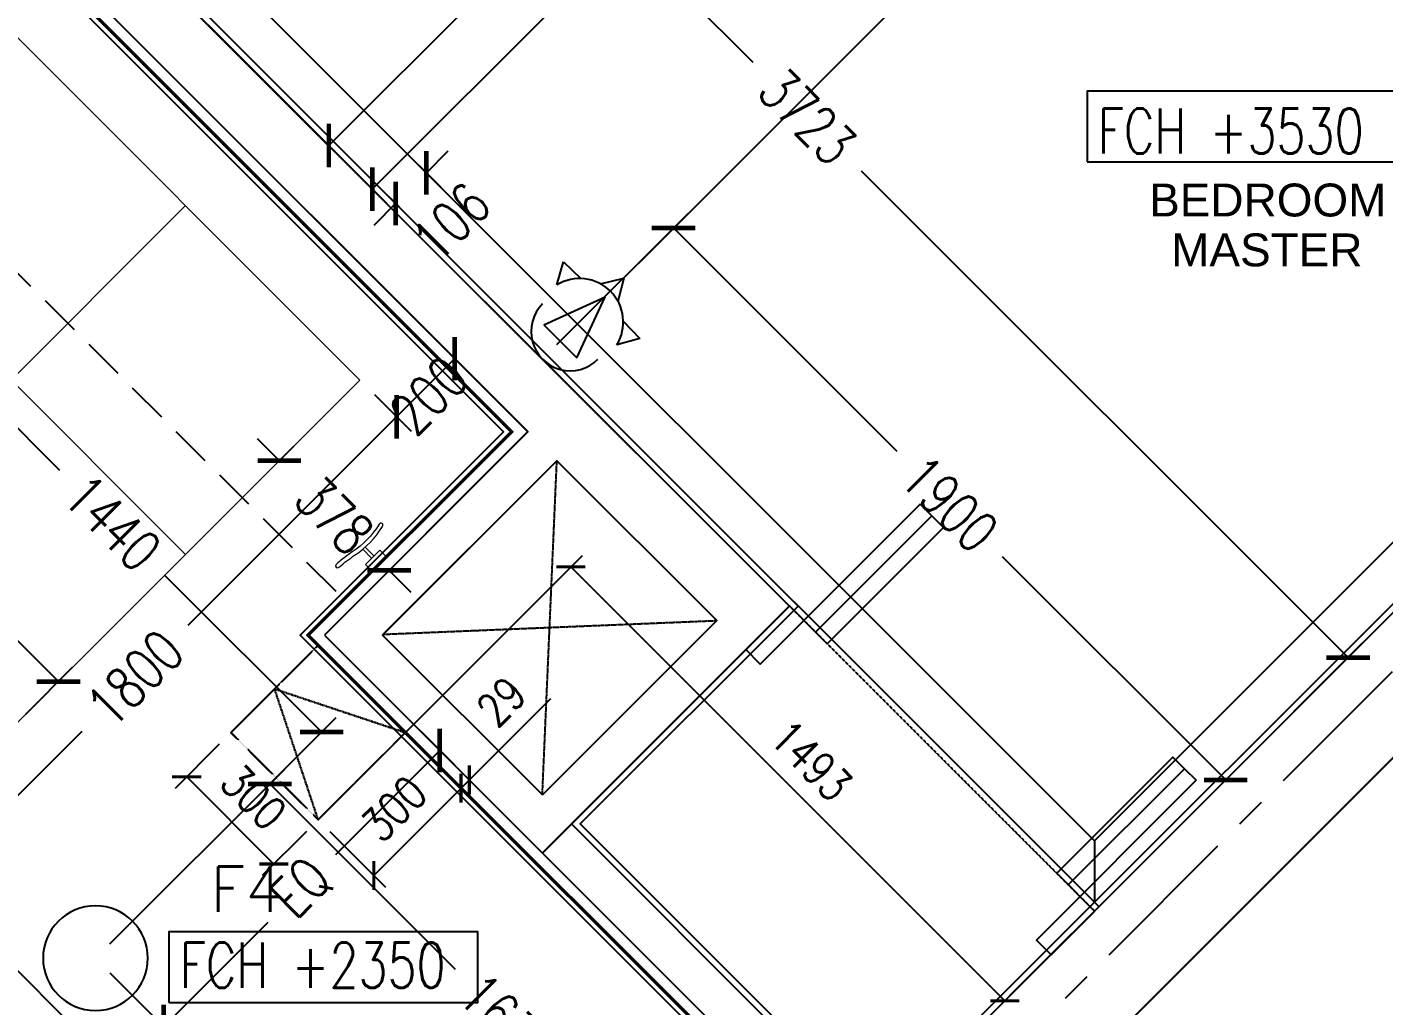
# Model space of a CAD drawing. Header units: millimetres. Extents: x 186805 to 449048, y 2167 to 51540.
# Drawn here: x 436099 to 439400, y 10643 to 13025 of the extents above; entities that cross this region are included whole.
import ezdxf

# ---------------------------------------------------------------- set-up
doc = ezdxf.new("R2010")
doc.units = ezdxf.units.MM
for name, pattern in [('BC$0$HIDDEN', [0.375, 0.25, -0.125]), ('BC$0$XR-BAS2-BLOCK-B$1$CENTER', [2, 1.25, -0.25, 0.25, -0.25]), ('CENTER', [2, 1.25, -0.25, 0.25, -0.25]), ('HIDDEN', [0.375, 0.25, -0.125]), ('HIDDEN2', [0.1875, 0.125, -0.0625]), ('PHANTOM2', [1.25, 0.625, -0.125, 0.125, -0.125, 0.125, -0.125])]:
    doc.linetypes.add(name, pattern=pattern)
doc.layers.get('0').update_dxf_attribs({"linetype": 'CONTINUOUS'})
doc.layers.get('Defpoints').update_dxf_attribs({"linetype": 'CONTINUOUS'})
for name, color, linetype, lineweight in [('0-60x60-C', 3, 'CONTINUOUS', 13), ('ACCESS PANEL', 170, 'CONTINUOUS', 30), ('BC$0$0-tiles', 9, 'CONTINUOUS', 5), ('line', 1, 'CONTINUOUS', 18), ('NAK_dim', 8, 'CONTINUOUS', 50), ('wall', 4, 'CONTINUOUS', 25)]:
    doc.layers.add(name, color=color, linetype=linetype, lineweight=lineweight)
for name, color, linetype in [('0-cornice-C', 3, 'CONTINUOUS'), ('0TG-grid', 9, 'CENTER'), ('0TG-opening indicator', 8, 'PHANTOM2'), ('0TG-text', 4, 'CONTINUOUS'), ('A-ABOVE DOOR', 1, 'HIDDEN2'), ('a-door', 4, 'CONTINUOUS'), ('a-wall', 140, 'CONTINUOUS'), ('ALAN', 6, 'CONTINUOUS'), ('BC-TILES', 2, 'CONTINUOUS'), ('dimension', 7, 'CONTINUOUS'), ('E-ARMATUR', 2, 'CONTINUOUS'), ('MEP', 16, 'CONTINUOUS'), ('SHADOW LINE', 151, 'CONTINUOUS'), ('TEXT', 3, 'CONTINUOUS')]:
    doc.layers.add(name, color=color, linetype=linetype)
doc.layers.add('D-ACC 100MM ABOVE CEILING', color=7, linetype='CONTINUOUS', true_color=0xff8514)
doc.layers.add('D-ACC-300mm-THICK', color=7, linetype='CONTINUOUS', true_color=0x7eca6d)
doc.styles.add('BW.B$0$SAS', font='sanss___.ttf')
doc.styles.add('ROMANS', font='ROMANS.shx', dxfattribs={"width": 0.8})
doc.styles.add('ROMANS_075', font='romans.shx', dxfattribs={"width": 0.75})
doc.dimstyles.new('ARCH_1-50B$0', dxfattribs={"dimscale": 1000, "dimtxt": 0.11, "dimasz": 0.075, "dimexe": 0.05, "dimexo": 0.05, "dimgap": 0.055, "dimtad": 0, "dimdec": 0, "dimrnd": 1, "dimzin": 12, "dimdsep": 46, "dimtxsty": 'ROMANS_075', "dimblk1": 'ARCHTICK', "dimblk2": 'ARCHTICK', "dimsah": 1, "dimcen": 0.07, "dimclrd": 9, "dimclre": 9, "dimadec": 0, "dimazin": 0, "dimtfac": 1, "dimtdec": 0, "dimtofl": 0, "dimtmove": 0, "dimatfit": 3, "dimldrblk": 'ARCHTICK', "dimfxl": 0.05, "dimtolj": 1, "dimtzin": 12, "dimarcsym": 0})
doc.dimstyles.new('DIM-100', dxfattribs={"dimtxt": 90, "dimasz": 40, "dimexe": 40, "dimexo": 40, "dimgap": 40, "dimtad": 1, "dimdec": 0, "dimtxsty": 'ROMANS', "dimblk": 'ARCHTICK', "dimcen": 150, "dimclrd": 30, "dimclre": 30, "dimclrt": 30, "dimadec": 0, "dimazin": 0, "dimtfac": 1, "dimtdec": 0, "dimtmove": 0, "dimatfit": 3, "dimfxl": 1, "dimarcsym": 0})

# ---------------------------------------------------------------- blocks, each defined once
blk = doc.blocks.new('A$C7C4A1575')
at = {"layer": 'A-ABOVE DOOR', "color": 8}
blk.add_line((11069.1, 39915.8), (10326.2, 40658.7), dxfattribs=at)
at = {"layer": 'a-door', "color": 8, "lineweight": -3}
blk.add_line((10722.7, 39696.6), (10750.9, 39668.3), dxfattribs=at)
for points in [[(10079.2, 40340), (10468.1, 40728.9), (10432.8, 40764.3), (10326.7, 40658.2)], [(10107.5, 40311.8), (10135.8, 40283.5), (10418.6, 40566.3), (10326.7, 40658.2)], [(10390.3, 40594.6), (10107.5, 40311.8), (10079.2, 40340)], [(10750.9, 39668.3), (11139.9, 40057.2), (11175.2, 40021.8), (11069.1, 39915.8), (11005.5, 39979.4)]]:
    blk.add_lwpolyline(points, dxfattribs=at)
blk.add_lwpolyline([(10977.2, 40007.7), (11005.5, 39979.4), (10722.7, 39696.6), (10694.4, 39724.9)], close=True, dxfattribs=at)
at = {"layer": 'a-wall', "color": 8}
for p, q in [((9421.6, 40106.7), (10807.5, 41492.6)), ((10984.3, 41315.9), (10432.8, 40764.3)), ((12200.5, 39986.5), (10927.7, 41259.3)), ((11599.5, 40446.1), (10857, 41188.6)), ((10326.7, 40658.3), (9598.4, 39929.9)), ((11069.1, 39915.8), (11670.2, 40516.8)), ((11246, 39951.2), (11670.2, 40375.4)), ((12059.1, 39986.5), (11670.2, 40375.4)), ((12059.1, 39986.5), (11634.9, 39562.3)), ((11705.6, 39491.5), (12200.5, 39986.5)), ((11634.9, 39562.3), (11246, 39951.2)), ((11069.2, 39915.8), (13985, 37000)), ((14047.1, 37150), (11705.6, 39491.5))]:
    blk.add_line(p, q, dxfattribs=at)
at = {"layer": 'ALAN', "color": 8}
blk.add_lwpolyline([(29807.5, 32774), (28495.1, 34086.4), (28495.1, 45150), (27320.1, 45150), (27320.1, 45100), (25320.1, 45100), (25320.1, 45150), (23620.1, 45150), (23620.1, 45100), (21620.1, 45100), (21620.1, 45150), (19920.1, 45150), (19920.1, 45100), (17920.1, 45100), (17920.1, 45150), (17646.9, 45150), (17503.8, 45007), (17114.9, 45395.9, 2.414214), (14710.8, 45395.9), (9407.5, 40092.6)], format="xyb", dxfattribs=at)
at = {"layer": 'D-ACC 100MM ABOVE CEILING', "color": 8}
blk.add_line((11599.5, 40446.1), (10857, 41188.6), dxfattribs=at)
at = {"layer": 'D-ACC-300mm-THICK', "color": 8}
blk.add_line((10432.3, 40764.8), (10326.2, 40658.7), dxfattribs=at)
blk = doc.blocks.new('A$C32DD6ECA')
at = {"layer": '0-60x60-C', "color": 16, "xscale": 0.04183124983683228, "yscale": 0.04183124983683228, "zscale": 0.04183124983683228, "rotation": 180}
blk.add_blockref('A$C7C4A1575', (4397.08, 2202.64), dxfattribs=at)
blk = doc.blocks.new('BERTOCCI TOWEL RING TOP VIEW')
at = {"layer": 'line', "color": 1, "linetype": 'Continuous', "ltscale": 2}
for p, q in [((-15, 3.6), (-45.6, 2.9)), ((-14.8, -4.4), (-45.9, -5.2))]:
    blk.add_line(p, q, dxfattribs=at)
at = {"layer": 'line', "color": 1, "linetype": 'Continuous', "ltscale": 2, "flags": 128}
for points in [[(-53.5, -75.7, -0.030906), (-48.8, -29.5, 0.10881), (-53.2, 67.5)], [(-63, 65.6, -0.109766), (-58.7, -28.3, 0.024849), (-62.8, -60.3, 0.015995)], [(-62.8, -60.3, 0.006432), (-63.5, -75.4)]]:
    blk.add_lwpolyline(points, format="xyb", dxfattribs=at)
at = {"layer": 'line', "color": 1, "linetype": 'Continuous', "ltscale": 2}
blk.add_lwpolyline([(-15.8, 23.3), (4.9, 24), (6.4, -24.6), (-14.3, -25.3)], close=True, dxfattribs=at)
for centre, major_axis, ratio, start_param, end_param in [((-58.1, 66.5), (-1.23, 6.26), 0.78329, -1.570783, 1.570807), ((-58.5, -75.6), (-0.21, -6.63), 0.754264, 4.712389, 7.853982)]:
    blk.add_ellipse(centre, major_axis=major_axis, ratio=ratio, start_param=start_param, end_param=end_param, dxfattribs=at)
blk = doc.blocks.new('_ArchTick')
at = {"color": 0, "linetype": 'ByBlock', "const_width": 0.15}
blk.add_lwpolyline([(-0.5, -0.5), (0.5, 0.5)], dxfattribs=at)
blk = doc.blocks.new('*D76')
at = {"layer": 'Defpoints', "color": 0, "transparency": 16777216}
for p in [(-565832.2, -210568.3), (-565993.7, -210729.8), (-564975.5, -211748.1)]:
    blk.add_point(p, dxfattribs=at)
at = {"layer": 'dimension', "color": 9, "lineweight": -2, "transparency": 16777216}
for p, q in [((-565958.4, -210694.5), (-565796.9, -210533)), ((-565832.2, -210568.3), (-565451.6, -210948.9)), ((-564814, -211586.5), (-565194.6, -211206)), ((-564940.2, -211712.7), (-564778.6, -211551.2))]:
    blk.add_line(p, q, dxfattribs=at)
at = {"layer": 'dimension', "color": 9, "lineweight": -2, "transparency": 16777216, "xscale": 75, "yscale": 75, "zscale": 75}
for p, rotation in [((-565832.2, -210568.3), 135.0000000000032), ((-564814, -211586.5), 315.0000000000033)]:
    blk.add_blockref('_ArchTick', p, dxfattribs=dict(at, rotation=rotation))
at = {"layer": 'dimension', "color": 0, "transparency": 16777216, "insert": (-565323.1, -211077.4), "char_height": 100, "attachment_point": 5, "rotation": 315, "style": 'ROMANS_075'}
blk.add_mtext('\\A1;1440', dxfattribs=at)
blk = doc.blocks.new('*D77')
at = {"layer": 'Defpoints', "color": 0, "transparency": 16777216}
for p in [(-565364.4, -212137), (-563782, -212870.9), (-564206.3, -213295.1)]:
    blk.add_point(p, dxfattribs=at)
at = {"layer": 'dimension', "color": 9, "lineweight": -2, "transparency": 16777216}
for p, q in [((-565329.1, -212101.6), (-564904.8, -211677.4)), ((-564940.2, -211712.7), (-564489.6, -212163.3)), ((-563782, -212870.9), (-564232.5, -212420.3)), ((-564170.9, -213259.8), (-563746.6, -212835.5))]:
    blk.add_line(p, q, dxfattribs=at)
at = {"layer": 'dimension', "color": 9, "lineweight": -2, "transparency": 16777216, "xscale": 75, "yscale": 75, "zscale": 75}
for p, rotation in [((-564940.2, -211712.7), 135.0000000000115), ((-563782, -212870.9), 315.0000000000115)]:
    blk.add_blockref('_ArchTick', p, dxfattribs=dict(at, rotation=rotation))
at = {"layer": 'dimension', "color": 0, "transparency": 16777216, "insert": (-564361.1, -212291.8), "char_height": 100, "attachment_point": 5, "rotation": 315, "style": 'ROMANS_075'}
blk.add_mtext('\\A1;1638', dxfattribs=at)
blk = doc.blocks.new('*D80')
at = {"layer": 'Defpoints', "color": 0, "transparency": 16777216}
for p in [(-564720.9, -210729.8), (-564631.6, -210819.2), (-565993.7, -212002.6)]:
    blk.add_point(p, dxfattribs=at)
at = {"layer": 'dimension', "color": 9, "lineweight": -2, "transparency": 16777216}
for p, q in [((-564685.6, -210765.2), (-564596.3, -210854.5)), ((-564631.6, -210819.2), (-565139.5, -211327)), ((-565904.4, -212092), (-565396.6, -211584.1)), ((-565958.4, -212038), (-565869, -212127.3))]:
    blk.add_line(p, q, dxfattribs=at)
at = {"layer": 'dimension', "color": 9, "lineweight": -2, "transparency": 16777216, "xscale": 75, "yscale": 75, "zscale": 75}
for p, rotation in [((-564631.6, -210819.2), 45.00000000000525), ((-565904.4, -212092), 225.0000000000053)]:
    blk.add_blockref('_ArchTick', p, dxfattribs=dict(at, rotation=rotation))
at = {"layer": 'dimension', "color": 0, "transparency": 16777216, "insert": (-565268, -211455.6), "char_height": 100, "attachment_point": 5, "rotation": 45, "style": 'ROMANS_075'}
blk.add_mtext('\\A1;1800', dxfattribs=at)
blk = doc.blocks.new('*D82')
at = {"layer": 'Defpoints', "color": 0, "transparency": 16777216}
for p in [(-564579.5, -210588.4), (-564490.2, -210677.8), (-564720.9, -210729.8)]:
    blk.add_point(p, dxfattribs=at)
at = {"layer": 'dimension', "color": 9, "lineweight": -2, "transparency": 16777216}
for p, q in [((-564544.2, -210623.8), (-564454.8, -210713.1)), ((-564631.6, -210819.2), (-564490.2, -210677.8)), ((-564685.6, -210765.2), (-564596.3, -210854.5))]:
    blk.add_line(p, q, dxfattribs=at)
at = {"layer": 'dimension', "color": 9, "lineweight": -2, "transparency": 16777216, "xscale": 75, "yscale": 75, "zscale": 75}
for p, rotation in [((-564490.2, -210677.8), 45.0000000000059), ((-564631.6, -210819.2), 225.0000000000059)]:
    blk.add_blockref('_ArchTick', p, dxfattribs=dict(at, rotation=rotation))
at = {"layer": 'dimension', "color": 0, "transparency": 16777216, "insert": (-564553.3, -210767.3), "char_height": 100, "attachment_point": 5, "rotation": 45, "style": 'ROMANS_075'}
blk.add_mtext('\\A1;200', dxfattribs=at)
blk = doc.blocks.new('*D85')
at = {"layer": 'Defpoints', "color": 0, "transparency": 16777216}
for p in [(-565993.7, -212002.6), (-564316.4, -213405.3), (-564453.8, -213542.6)]:
    blk.add_point(p, dxfattribs=at)
at = {"layer": 'dimension', "color": 9, "lineweight": -2, "transparency": 16777216}
for p, q in [((-565958.4, -211967.3), (-565821, -211829.9)), ((-565856.4, -211865.3), (-565218.7, -212502.9)), ((-564316.4, -213405.3), (-564954, -212767.6)), ((-564418.4, -213507.3), (-564281, -213369.9))]:
    blk.add_line(p, q, dxfattribs=at)
at = {"layer": 'dimension', "color": 9, "lineweight": -2, "transparency": 16777216, "xscale": 75, "yscale": 75, "zscale": 75}
for p, rotation in [((-565856.4, -211865.3), 135.0000000000303), ((-564316.4, -213405.3), 315.0000000000304)]:
    blk.add_blockref('_ArchTick', p, dxfattribs=dict(at, rotation=rotation))
at = {"layer": 'dimension', "color": 0, "transparency": 16777216, "insert": (-565086.4, -212635.3), "char_height": 100, "attachment_point": 5, "rotation": 315, "style": 'ROMANS_075'}
blk.add_mtext('\\A1;2178', dxfattribs=at)
blk = doc.blocks.new('*D88')
at = {"layer": 'Defpoints', "color": 0, "transparency": 16777216}
for p in [(-565878.9, -211039.3), (-565993.7, -211154.1), (-565569.5, -211578.4)]:
    blk.add_point(p, dxfattribs=at)
at = {"layer": 'dimension', "color": 9, "lineweight": -2, "transparency": 16777216}
for p, q in [((-565958.4, -211118.8), (-565843.6, -211003.9)), ((-565878.9, -211039.3), (-565772.6, -211145.6)), ((-565454.7, -211463.6), (-565561, -211357.2)), ((-565534.1, -211543), (-565419.3, -211428.2))]:
    blk.add_line(p, q, dxfattribs=at)
at = {"layer": 'dimension', "color": 9, "lineweight": -2, "transparency": 16777216, "xscale": 75, "yscale": 75, "zscale": 75}
for p, rotation in [((-565878.9, -211039.3), 135.0000000000314), ((-565454.7, -211463.6), 315.0000000000315)]:
    blk.add_blockref('_ArchTick', p, dxfattribs=dict(at, rotation=rotation))
at = {"layer": 'dimension', "color": 0, "transparency": 16777216, "insert": (-565666.8, -211251.4), "char_height": 100, "attachment_point": 5, "rotation": 315, "style": 'ROMANS_075'}
blk.add_mtext('\\A1;600', dxfattribs=at)
blk = doc.blocks.new('*D95')
at = {"layer": 'Defpoints', "color": 0, "transparency": 16777216}
for p in [(-564917.1, -210926), (-564951.8, -210960.7), (-564684.6, -211227.9)]:
    blk.add_point(p, dxfattribs=at)
at = {"layer": 'dimension', "color": 9, "lineweight": -2, "transparency": 16777216}
for p, q in [((-564917.1, -210926), (-564970.1, -210873)), ((-564916.5, -210925.4), (-564881.7, -210890.6)), ((-564649.3, -211192.6), (-564614.5, -211157.8)), ((-564649.9, -211193.2), (-564596.9, -211246.2))]:
    blk.add_line(p, q, dxfattribs=at)
at = {"layer": 'dimension', "color": 9, "lineweight": -2, "transparency": 16777216, "xscale": 75, "yscale": 75, "zscale": 75}
for p, rotation in [((-564917.1, -210926), 314.9999999999969), ((-564649.9, -211193.2), 134.9999999999969)]:
    blk.add_blockref('_ArchTick', p, dxfattribs=dict(at, rotation=rotation))
at = {"layer": 'dimension', "color": 0, "transparency": 16777216, "insert": (-564783.5, -211059.6), "char_height": 100, "attachment_point": 5, "rotation": 315, "style": 'ROMANS_075'}
blk.add_mtext('\\A1;378', dxfattribs=at)
blk = doc.blocks.new('*D96')
at = {"layer": 'Defpoints', "color": 0, "transparency": 16777216}
for p in [(-564692.7, -211465.2), (-564526.6, -211631.3), (-565364.4, -212137)]:
    blk.add_point(p, dxfattribs=at)
at = {"layer": 'dimension', "color": 9, "lineweight": -2, "transparency": 16777216}
for p, q in [((-564657.3, -211500.6), (-564491.2, -211666.7)), ((-564526.6, -211631.3), (-564780.7, -211885.3)), ((-565198.4, -212303), (-564944.3, -212049)), ((-565329.1, -212172.3), (-565163, -212338.4))]:
    blk.add_line(p, q, dxfattribs=at)
at = {"layer": 'dimension', "color": 9, "lineweight": -2, "transparency": 16777216, "xscale": 75, "yscale": 75, "zscale": 75}
for p, rotation in [((-564526.6, -211631.3), 45.00000000001614), ((-565198.4, -212303), 225.0000000000162)]:
    blk.add_blockref('_ArchTick', p, dxfattribs=dict(at, rotation=rotation))
at = {"layer": 'dimension', "color": 0, "transparency": 16777216, "insert": (-564862.5, -211967.2), "char_height": 100, "attachment_point": 5, "rotation": 45, "style": 'ROMANS_075'}
blk.add_mtext('\\A1;EQ', dxfattribs=at)
blk = doc.blocks.new('*D166')
at = {"layer": 'Defpoints', "color": 0, "transparency": 16777216}
for p in [(-565283.1, -209107.1), (-562316.3, -211405.2), (-562650.6, -211739.5)]:
    blk.add_point(p, dxfattribs=at)
at = {"layer": 'dimension', "color": 9, "lineweight": -2, "transparency": 16777216}
for p, q in [((-565247.7, -209071.7), (-564913.4, -208737.4)), ((-564948.8, -208772.8), (-563764.9, -209956.7)), ((-562316.3, -211405.2), (-563500.2, -210221.3)), ((-562615.3, -211704.1), (-562281, -211369.8))]:
    blk.add_line(p, q, dxfattribs=at)
at = {"layer": 'dimension', "color": 9, "lineweight": -2, "transparency": 16777216, "xscale": 75, "yscale": 75, "zscale": 75}
for p, rotation in [((-564948.8, -208772.8), 134.9999999999972), ((-562316.3, -211405.2), 314.9999999999972)]:
    blk.add_blockref('_ArchTick', p, dxfattribs=dict(at, rotation=rotation))
at = {"layer": 'dimension', "color": 0, "transparency": 16777216, "insert": (-563632.5, -210089), "char_height": 100, "attachment_point": 5, "rotation": 315, "style": 'ROMANS_075'}
blk.add_mtext('\\A1;3723', dxfattribs=at)
blk = doc.blocks.new('*D173')
at = {"layer": 'Defpoints', "color": 0, "transparency": 16777216}
for p in [(-564277, -210678.8), (-562614.3, -211703.2), (-562933.5, -212022.3)]:
    blk.add_point(p, dxfattribs=at)
at = {"layer": 'dimension', "color": 9, "lineweight": -2, "transparency": 16777216}
for p, q in [((-564241.6, -210643.5), (-563922.5, -210324.3)), ((-563957.8, -210359.7), (-563414.6, -210902.9)), ((-562614.3, -211703.2), (-563157.5, -211160)), ((-562898.1, -211987), (-562579, -211667.8))]:
    blk.add_line(p, q, dxfattribs=at)
at = {"layer": 'dimension', "color": 9, "lineweight": -2, "transparency": 16777216, "xscale": 75, "yscale": 75, "zscale": 75}
for p, rotation in [((-563957.8, -210359.7), 134.9999999999969), ((-562614.3, -211703.2), 314.9999999999969)]:
    blk.add_blockref('_ArchTick', p, dxfattribs=dict(at, rotation=rotation))
at = {"layer": 'dimension', "color": 0, "transparency": 16777216, "insert": (-563286.1, -211031.4), "char_height": 100, "attachment_point": 5, "rotation": 315, "style": 'ROMANS_075'}
blk.add_mtext('\\A1;1900', dxfattribs=at)
blk = doc.blocks.new('*D187')
at = {"layer": 'Defpoints', "color": 0, "transparency": 16777216}
for p in [(-563675.9, -208380.7), (-563347, -208709.7), (-565125.5, -209830.3)]:
    blk.add_point(p, dxfattribs=at)
at = {"layer": 'dimension', "color": 9, "lineweight": -2, "transparency": 16777216}
for p, q in [((-563640.6, -208416.1), (-563311.7, -208745)), ((-563347, -208709.7), (-563990, -209352.6)), ((-564796.6, -210159.2), (-564153.6, -209516.3)), ((-565090.2, -209865.7), (-564761.2, -210194.6))]:
    blk.add_line(p, q, dxfattribs=at)
at = {"layer": 'dimension', "color": 9, "lineweight": -2, "transparency": 16777216, "xscale": 75, "yscale": 75, "zscale": 75}
for p, rotation in [((-563347, -208709.7), 44.99999999999827), ((-564796.6, -210159.2), 224.9999999999983)]:
    blk.add_blockref('_ArchTick', p, dxfattribs=dict(at, rotation=rotation))
at = {"layer": 'dimension', "color": 0, "transparency": 16777216, "insert": (-564071.8, -209434.4), "char_height": 100, "attachment_point": 5, "rotation": 45, "style": 'ROMANS_075'}
blk.add_mtext('\\A1;EQ', dxfattribs=at)
blk = doc.blocks.new('f44')
at = {"layer": 'E-ARMATUR', "color": 16}
blk.add_circle((0, 0), 127.5, dxfattribs=at)
blk = doc.blocks.new('*D104')
at = {"layer": 'Defpoints', "color": 0, "transparency": 16777216}
for p in [(-564612.2, -210172.5), (-564559.1, -210225.6), (-564687.2, -210247.4)]:
    blk.add_point(p, dxfattribs=at)
at = {"layer": 'dimension', "color": 9, "lineweight": -2, "transparency": 16777216}
for p, q in [((-564559.1, -210225.6), (-564506.1, -210172.5)), ((-564576.9, -210207.8), (-564523.8, -210260.9)), ((-564651.8, -210282.8), (-564598.7, -210335.9)), ((-564634.1, -210300.5), (-564687.1, -210353.6))]:
    blk.add_line(p, q, dxfattribs=at)
at = {"layer": 'dimension', "color": 9, "lineweight": -2, "transparency": 16777216, "xscale": 75, "yscale": 75, "zscale": 75}
for p, rotation in [((-564559.1, -210225.6), 225.0000000000445), ((-564634.1, -210300.5), 45.00000000004452)]:
    blk.add_blockref('_ArchTick', p, dxfattribs=dict(at, rotation=rotation))
at = {"layer": 'dimension', "color": 0, "transparency": 16777216, "insert": (-564498.4, -210344.8), "char_height": 100, "attachment_point": 5, "rotation": 45, "style": 'ROMANS_075'}
blk.add_mtext('\\A1;106', dxfattribs=at)
blk = doc.blocks.new('*D125')
at = {"layer": 'Defpoints', "color": 0, "transparency": 16777216}
for p in [(-563917, -208621.9), (-563482.3, -209056.6), (-565125.5, -209830.3)]:
    blk.add_point(p, dxfattribs=at)
at = {"layer": 'dimension', "color": 9, "lineweight": -2, "transparency": 16777216}
for p, q in [((-563881.7, -208657.2), (-563446.9, -209092)), ((-563482.3, -209056.6), (-563959.3, -209533.5)), ((-564690.8, -210265.1), (-564213.8, -209788.1)), ((-565090.2, -209865.7), (-564655.4, -210300.4))]:
    blk.add_line(p, q, dxfattribs=at)
at = {"layer": 'dimension', "color": 9, "lineweight": -2, "transparency": 16777216, "xscale": 75, "yscale": 75, "zscale": 75}
for p, rotation in [((-563482.3, -209056.6), 45), ((-564690.8, -210265.1), 225)]:
    blk.add_blockref('_ArchTick', p, dxfattribs=dict(at, rotation=rotation))
at = {"layer": 'dimension', "color": 0, "transparency": 16777216, "insert": (-564086.5, -209660.8), "char_height": 100, "attachment_point": 5, "rotation": 45, "style": 'ROMANS_075'}
blk.add_mtext('\\A1;1709', dxfattribs=at)
blk = doc.blocks.new('*D210')
at = {"layer": 'Defpoints', "color": 0, "transparency": 16777216}
for p in [(-562649.2, -209405.3), (-561198.9, -210287.8), (-561482.8, -210571.7)]:
    blk.add_point(p, dxfattribs=at)
at = {"layer": 'dimension', "color": 9, "lineweight": -2, "transparency": 16777216}
for p, q in [((-562613.8, -209369.9), (-562329.9, -209086)), ((-562365.3, -209121.4), (-561919.6, -209567.1)), ((-561198.9, -210287.8), (-561644.6, -209842.1)), ((-561447.4, -210536.3), (-561163.5, -210252.4))]:
    blk.add_line(p, q, dxfattribs=at)
at = {"layer": 'dimension', "color": 9, "lineweight": -2, "transparency": 16777216, "xscale": 75, "yscale": 75, "zscale": 75}
for p, rotation in [((-562365.3, -209121.4), 134.9999999997105), ((-561198.9, -210287.8), 314.9999999997105)]:
    blk.add_blockref('_ArchTick', p, dxfattribs=dict(at, rotation=rotation))
at = {"layer": 'dimension', "color": 0, "transparency": 16777216, "insert": (-561782.1, -209704.6), "char_height": 110, "attachment_point": 5, "rotation": 315, "style": 'ROMANS_075'}
blk.add_mtext('\\A1;1650', dxfattribs=at)
blk = doc.blocks.new('*D217')
at = {"layer": 'Defpoints', "color": 0, "transparency": 16777216}
for p in [(-564417.8, -208241.4), (-564533.4, -208357), (-564078.7, -210481.7)]:
    blk.add_point(p, dxfattribs=at)
at = {"layer": 'dimension', "color": 9, "lineweight": -2, "transparency": 16777216}
for p, q in [((-564498, -208321.7), (-564382.4, -208206.1)), ((-564417.8, -208241.4), (-563902.7, -208756.5)), ((-563128.1, -209531.1), (-563643.1, -209016.1)), ((-564043.3, -210446.3), (-563092.7, -209495.7))]:
    blk.add_line(p, q, dxfattribs=at)
at = {"layer": 'dimension', "color": 9, "lineweight": -2, "transparency": 16777216, "xscale": 75, "yscale": 75, "zscale": 75}
for p, rotation in [((-564417.8, -208241.4), 135), ((-563128.1, -209531.1), 315)]:
    blk.add_blockref('_ArchTick', p, dxfattribs=dict(at, rotation=rotation))
at = {"layer": 'dimension', "color": 0, "transparency": 16777216, "insert": (-563772.9, -208886.3), "char_height": 100, "attachment_point": 5, "rotation": 315, "style": 'ROMANS_075'}
blk.add_mtext('\\A1;1824', dxfattribs=at)
blk = doc.blocks.new('*D219')
at = {"layer": 'Defpoints', "color": 0, "transparency": 16777216}
for p in [(-565364.4, -212137), (-565198.4, -212303), (-566036.2, -212808.7)]:
    blk.add_point(p, dxfattribs=at)
at = {"layer": 'dimension', "color": 9, "lineweight": -2, "transparency": 16777216}
for p, q in [((-565329.1, -212172.3), (-565163, -212338.4)), ((-565198.4, -212303), (-565452.4, -212557.1)), ((-565870.1, -212974.8), (-565616.1, -212720.7)), ((-566000.8, -212844.1), (-565834.8, -213010.2))]:
    blk.add_line(p, q, dxfattribs=at)
at = {"layer": 'dimension', "color": 9, "lineweight": -2, "transparency": 16777216, "xscale": 75, "yscale": 75, "zscale": 75}
for p, rotation in [((-565198.4, -212303), 45.00000000001614), ((-565870.1, -212974.8), 225.0000000000162)]:
    blk.add_blockref('_ArchTick', p, dxfattribs=dict(at, rotation=rotation))
at = {"layer": 'dimension', "color": 0, "transparency": 16777216, "insert": (-565534.2, -212638.9), "char_height": 100, "attachment_point": 5, "rotation": 45, "style": 'ROMANS_075'}
blk.add_mtext('\\A1;EQ', dxfattribs=at)
blk = doc.blocks.new('*D264')
at = {"layer": 'ACCESS PANEL', "color": 8, "linetype": 'Continuous', "lineweight": -2, "transparency": 16777216}
for p, q in [((-564454.7, -211703.2), (-564256.3, -211504.8)), ((-564562, -211595.9), (-564426.5, -211731.4)), ((-564582.3, -211616.1), (-564446.7, -211751.7)), ((-564475, -211723.4), (-564454.7, -211703.2)), ((-564475, -211723.4), (-564510.4, -211758.8))]:
    blk.add_line(p, q, dxfattribs=at)
at = {"layer": 'Defpoints', "color": 0, "linetype": 'Continuous', "transparency": 16777216}
for p in [(-564590.3, -211567.6), (-564610.6, -211587.8), (-564454.7, -211703.2)]:
    blk.add_point(p, dxfattribs=at)
at = {"layer": 'ACCESS PANEL', "color": 8, "linetype": 'Continuous', "lineweight": -2, "transparency": 16777216, "xscale": 50, "yscale": 50, "zscale": 50}
for p, rotation in [((-564454.7, -211703.2), 224.9999999996709), ((-564475, -211723.4), 44.99999999967091)]:
    blk.add_blockref('_ArchTick', p, dxfattribs=dict(at, rotation=rotation))
at = {"layer": 'ACCESS PANEL', "color": 2, "linetype": 'Continuous', "transparency": 16777216, "insert": (-564376.8, -211512), "char_height": 80, "attachment_point": 5, "rotation": 45, "style": 'ROMANS'}
blk.add_mtext('29', dxfattribs=at)
blk = doc.blocks.new('*D265')
at = {"layer": 'ACCESS PANEL', "color": 8, "linetype": 'Continuous', "lineweight": -2, "transparency": 16777216}
for p, q in [((-564582.3, -211616.1), (-564446.7, -211751.7)), ((-564475, -211723.4), (-564687.1, -211935.6)), ((-564794.4, -211828.3), (-564658.9, -211963.8))]:
    blk.add_line(p, q, dxfattribs=at)
at = {"layer": 'Defpoints', "color": 0, "linetype": 'Continuous', "transparency": 16777216}
for p in [(-564610.6, -211587.8), (-564822.7, -211800), (-564687.1, -211935.6)]:
    blk.add_point(p, dxfattribs=at)
at = {"layer": 'ACCESS PANEL', "color": 8, "linetype": 'Continuous', "lineweight": -2, "transparency": 16777216, "xscale": 50, "yscale": 50, "zscale": 50}
for p, rotation in [((-564475, -211723.4), 45), ((-564687.1, -211935.6), 225)]:
    blk.add_blockref('_ArchTick', p, dxfattribs=dict(at, rotation=rotation))
at = {"layer": 'ACCESS PANEL', "color": 2, "linetype": 'Continuous', "transparency": 16777216, "insert": (-564637.6, -211772.9), "char_height": 80, "attachment_point": 5, "rotation": 45, "style": 'ROMANS'}
blk.add_mtext('300', dxfattribs=at)
blk = doc.blocks.new('*D266')
at = {"layer": 'ACCESS PANEL', "color": 8, "linetype": 'Continuous', "lineweight": -2, "transparency": 16777216}
for p, q in [((-564794.4, -211771.7), (-564179.2, -211156.5)), ((-564207.5, -211184.7), (-563151.7, -212240.5)), ((-563738.6, -212827.5), (-563123.4, -212212.3))]:
    blk.add_line(p, q, dxfattribs=at)
at = {"layer": 'Defpoints', "color": 0, "linetype": 'Continuous', "transparency": 16777216}
for p in [(-564822.7, -211800), (-563151.7, -212240.5), (-563766.9, -212855.8)]:
    blk.add_point(p, dxfattribs=at)
at = {"layer": 'ACCESS PANEL', "color": 8, "linetype": 'Continuous', "lineweight": -2, "transparency": 16777216, "xscale": 50, "yscale": 50, "zscale": 50}
for p, rotation in [((-564207.5, -211184.7), 134.9999999997228), ((-563151.7, -212240.5), 314.9999999997228)]:
    blk.add_blockref('_ArchTick', p, dxfattribs=dict(at, rotation=rotation))
at = {"layer": 'ACCESS PANEL', "color": 2, "linetype": 'Continuous', "transparency": 16777216, "insert": (-563623, -211656.1), "char_height": 80, "attachment_point": 5, "rotation": 315, "style": 'ROMANS'}
blk.add_mtext('1493', dxfattribs=at)
blk = doc.blocks.new('*D267')
at = {"layer": 'ACCESS PANEL', "color": 8, "linetype": 'Continuous', "lineweight": -2, "transparency": 16777216}
for p, q in [((-565063.1, -211616.1), (-565170.8, -211723.8)), ((-564930.4, -211907.7), (-565142.5, -211695.5)), ((-564851, -211828.3), (-564958.7, -211935.9))]:
    blk.add_line(p, q, dxfattribs=at)
at = {"layer": 'Defpoints', "color": 0, "linetype": 'Continuous', "transparency": 16777216}
for p in [(-565034.9, -211587.8), (-565142.5, -211695.5), (-564822.7, -211800)]:
    blk.add_point(p, dxfattribs=at)
at = {"layer": 'ACCESS PANEL', "color": 8, "linetype": 'Continuous', "lineweight": -2, "transparency": 16777216, "xscale": 50, "yscale": 50, "zscale": 50}
for p, rotation in [((-565142.5, -211695.5), 135.0000000000079), ((-564930.4, -211907.7), 315.0000000000078)]:
    blk.add_blockref('_ArchTick', p, dxfattribs=dict(at, rotation=rotation))
at = {"layer": 'ACCESS PANEL', "color": 2, "linetype": 'Continuous', "transparency": 16777216, "insert": (-564979.9, -211745), "char_height": 80, "attachment_point": 5, "rotation": 315, "style": 'ROMANS'}
blk.add_mtext('300', dxfattribs=at)
blk = doc.blocks.new('A$C35C014DB')
at = {"color": 8, "linetype": 'BC$0$HIDDEN', "ltscale": 400}
blk.add_line((16941.4, 8767.5), (15571.2, 10137.8), dxfattribs=at)
at = {"color": 9}
blk.add_lwpolyline([(18256.7, 7480.6), (21664.9, 10888.8), (19320.8, 13232.9), (15480.1, 13232.9), (15480.1, 12732.9), (14110.5, 12732.9), (12284.6, 10907), (13111.9, 10079.7), (14695.2, 11662.9), (15134.9, 11662.9), (18065.7, 8732.2), (17535.4, 8201.8)], close=True, dxfattribs=at)
at = {"layer": '0-60x60-C', "color": 2}
for q in [(15726.7, 10555), (15726.7, 8009.4)]:
    blk.add_line((16999.5, 9282.2), q, dxfattribs=at)
at = {"layer": '0-60x60-C', "color": 1}
for p, q in [((16575.2, 8857.9), (15302.5, 10130.7)), ((16575.2, 9706.5), (15302.5, 8433.7))]:
    blk.add_line(p, q, dxfattribs=at)
at = {"layer": '0-cornice-C', "color": 1}
for p, q in [((18055.1, 8742.8), (18798.1, 7999.9)), ((18787, 8160.8), (18787, 8010.9)), ((18787, 8152.3), (18787, 8010.9))]:
    blk.add_line(p, q, dxfattribs=at)
blk.add_lwpolyline([(19483.5, 12920.4), (16755.5, 10192.3), (18787, 8160.8), (21515, 10888.8)], close=True, dxfattribs=at)
at = {"layer": '0TG-grid', "linetype": 'BC$0$XR-BAS2-BLOCK-B$1$CENTER', "ltscale": 300}
blk.add_line((11609.8, 671.1), (22039.7, 11101), dxfattribs=at)
at = {"layer": '0TG-opening indicator', "color": 1}
for p, q in [((17443.5, 8272.5), (17478.8, 9085.7)), ((17056.5, 8663.4), (17867.7, 8696.8))]:
    blk.add_line(p, q, dxfattribs=at)
at = {"layer": 'ACCESS PANEL', "linetype": 'HIDDEN', "ltscale": 0.4}
for p, q in [((17109.9, 8424.2), (16791.7, 8530.3)), ((16791.7, 8530.3), (16897.7, 8212.1))]:
    blk.add_line(p, q, dxfattribs=at)
at = {"layer": 'ACCESS PANEL', "linetype": 'HIDDEN2', "ltscale": 1.5}
blk.add_lwpolyline([(16685.6, 8424.2), (16897.7, 8212.1), (17109.9, 8424.2), (16897.7, 8636.3)], close=True, dxfattribs=at)
at = {"layer": 'BC$0$0-tiles'}
blk.add_line((17365.7, 9156.4), (16701, 9821.1), dxfattribs=at)
at = {"layer": 'BC-TILES', "color": 71}
blk.add_lwpolyline([(16842.4, 6081.9), (18149.2, 7388.7), (16876.4, 8661.4), (17371.4, 9156.4), (15055.8, 11471.9), (14774.3, 11471.9), (13997.2, 10694.9), (14669, 10023.2), (14561.5, 9915.7), (13889.7, 10587.4), (13254.8, 9952.4), (14562, 8645.2), (14703.4, 8786.6), (15199.8, 8290.2), (14917, 8007.4)], close=True, dxfattribs=at)
at = {"layer": 'BC-TILES'}
blk.add_lwpolyline([(16842.4, 6087.6), (18143.5, 7388.7), (16870.7, 8661.4), (17365.7, 9156.4), (15054.2, 11467.9), (14775.9, 11467.9), (14002.9, 10694.9), (14674.7, 10023.2), (14561.5, 9910), (13889.7, 10581.8), (13260.4, 9952.4), (14562, 8650.8), (14703.4, 8792.3), (15205.5, 8290.2), (14922.6, 8007.4)], close=True, dxfattribs=at)
at = {"layer": 'MEP'}
for p, q in [((17478.9, 9513.4), (17495, 9569.7)), ((17495, 9569.7), (17537.1, 9529)), ((17584.9, 9516.2), (17641.8, 9530.4)), ((17641.8, 9530.4), (17627.5, 9473.6)), ((17447.2, 9416.2), (17596, 9484.6)), ((17527.5, 9335.8), (17596, 9484.6)), ((17447.2, 9416.2), (17527.5, 9335.8)), ((17640.3, 9425.7), (17681, 9383.6)), ((17681, 9383.6), (17624.7, 9367.5))]:
    blk.add_line(p, q, dxfattribs=at)
for centre, radius, start, end in [((17534.3, 9423), 106.1, 328.481, 121.4835), ((17511.3, 9400), 95.2, 134.9823, 314.9823)]:
    blk.add_arc(centre, radius, start, end, dxfattribs=at)
at = {"layer": 'SHADOW LINE'}
blk.add_lwpolyline([(16842.4, 6104.5), (18126.5, 7388.7), (16853.8, 8661.4), (17348.7, 9156.4), (15049.2, 11455.9), (14780.9, 11455.9), (14019.9, 10694.9), (14691.6, 10023.2), (14561.5, 9893), (13889.7, 10564.8), (13277.4, 9952.4), (14562, 8667.8), (14703.4, 8809.2), (15222.5, 8290.2), (14939.6, 8007.4)], close=True, dxfattribs=at)
at = {"layer": 'TEXT', "color": 4}
for points in [[(18769.5, 9813.1), (19522, 9813.1), (19522, 9984.9), (18769.5, 9984.9)], [(16534.3, 7767.6), (17286.8, 7767.6), (17286.8, 7939.4), (16534.3, 7939.4)]]:
    blk.add_lwpolyline(points, close=True, dxfattribs=at)
at = {"layer": 'wall'}
for p, q in [((18044.5, 8732.2), (15128.7, 11647.9)), ((15066.6, 11497.9), (17408.1, 9156.4)), ((17408.1, 9156.4), (16913.1, 8661.4)), ((17056.5, 8663.4), (17478.8, 9085.7)), ((17056.5, 8663.4), (17478.8, 9085.7)), ((17056.5, 8663.4), (17478.8, 9085.7)), ((17056.5, 8663.4), (17478.8, 9085.7)), ((17478.8, 9085.7), (17867.7, 8696.8)), ((18044.5, 8732.2), (17443.5, 8131.1)), ((18787, 7989.7), (19515.3, 8718)), ((17867.7, 8696.8), (17443.5, 8272.5)), ((16913.1, 8661.4), (18185.9, 7388.7)), ((17054.6, 8661.4), (17443.5, 8272.5)), ((19692.1, 8541.2), (18306.1, 7155.3)), ((17514.2, 8201.8), (18256.7, 7459.4)), ((18129.4, 7332.1), (18787, 7989.7))]:
    blk.add_line(p, q, dxfattribs=at)
blk.add_lwpolyline([(17443.5, 8272.5), (17054.6, 8661.4), (17478.8, 9085.7), (17867.7, 8696.8)], close=True, dxfattribs=at)
at = {"layer": 'MEP', "xscale": -1, "rotation": 180}
blk.add_blockref('f44', (16356, 7875.1), dxfattribs=at)
at = {"layer": 'NAK_dim', "color": 1, "rotation": 313.2767610659179}
blk.add_blockref('BERTOCCI TOWEL RING TOP VIEW', (17041.6, 8840.3), dxfattribs=at)
at = {"layer": '0TG-text', "style": 'BW.B$0$SAS'}
for s, p in [('BEDROOM', (18919.9, 9680.2)), ('MASTER ', (18973.5, 9558.8))]:
    blk.add_text(s, height=80, dxfattribs=at).set_placement(p)
at = {"layer": 'TEXT', "color": 2, "linetype": 'Continuous', "style": 'ROMANS_075'}
blk.add_text('F4', height=110, dxfattribs=at).set_placement((16635.4, 7988))
at = {"layer": 'TEXT', "color": 2, "linetype": 'Continuous', "char_height": 110, "attachment_point": 4, "style": 'ROMANS_075'}
for s, insert in [('FCH +3530', (18795, 9888.2)), ('FCH +2350', (16561.2, 7858.1))]:
    blk.add_mtext(s, dxfattribs=dict(at, insert=insert))
at = {"layer": 'ACCESS PANEL', "color": 1, "linetype": 'Continuous'}
for p1, p2, distance, picture, middle in [((16897.7, 8212.1), (17953.5, 7156.3), 870.1, '*D266', (18097.4, 8356)), ((17109.9, 8424.2), (17130.1, 8444.5), -191.7, '*D264', (17343.7, 8500)), ((16897.7, 8212.1), (16685.6, 8424.2), 152.3, '*D267', (16740.6, 8267))]:
    dim = blk.add_aligned_dim(p1=p1, p2=p2, distance=distance, dimstyle='DIM-100', override={"dimtxt": 80, "dimasz": 50, "dimgap": 40, "dimclrd": 8, "dimclre": 8, "dimclrt": 2}, dxfattribs=at)
    dim.commit()
    dim.dimension.update_dxf_attribs({"geometry": picture, "text_midpoint": middle, "insert": (581720.5, 220012)})
dim = blk.add_linear_dim(base=(17033.3, 8076.5), p1=(17109.9, 8424.2), p2=(16897.7, 8212.1), angle=225, dimstyle='DIM-100', override={"dimtxt": 80, "dimasz": 50, "dimgap": 40, "dimclrd": 8, "dimclre": 8, "dimclrt": 2}, dxfattribs=at)
dim.commit()
dim.dimension.update_dxf_attribs({"geometry": '*D265', "text_midpoint": (17082.8, 8239.1), "insert": (581720.5, 220012)})
at = {"layer": 'dimension'}
for base, p1, p2, angle, picture, middle in [((17302.7, 11770.6), (17641.8, 9530.4), (17187.1, 11655), 135, '*D217', (17947.5, 11125.8)), ((18238.2, 10955.4), (16594.9, 10181.7), (17803.4, 11390.2), 225, '*D125', (17633.9, 10351.2))]:
    dim = blk.add_linear_dim(base=base, p1=p1, p2=p2, angle=angle, dimstyle='ARCH_1-50B$0', override={"dimtxt": 0.1, "dimtmove": 2}, dxfattribs=at)
    dim.commit()
    dim.dimension.update_dxf_attribs({"geometry": picture, "text_midpoint": middle, "insert": (581720.5, 220012)})
for p1, p2, distance, picture, middle in [((16594.9, 10181.7), (18044.5, 11631.3), -465.2, '*D187', (17648.7, 10577.6)), ((16356, 7875.1), (17027.8, 8546.8), -234.8, '*D96', (16858, 8044.9)), ((15684.3, 7203.3), (16356, 7875.1), -234.8, '*D219', (16186.2, 7373.1))]:
    dim = blk.add_aligned_dim(p1=p1, p2=p2, distance=distance, text='EQ', dimstyle='ARCH_1-50B$0', override={"dimtxt": 0.1, "dimtmove": 2}, dxfattribs=at)
    dim.commit()
    dim.dimension.update_dxf_attribs({"geometry": picture, "text_midpoint": middle, "insert": (581720.5, 220012)})
for p1, p2, distance, picture, middle in [((16437.4, 10905), (19069.8, 8272.5), 472.8, '*D166', (18087.9, 9923)), ((17443.5, 9333.2), (18787, 7989.7), 451.3, '*D173', (18434.4, 8980.6)), ((16744.9, 8264), (15726.7, 9282.2), -228.4, '*D76', (16397.4, 8934.6)), ((15726.7, 8009.4), (16999.5, 9282.2), -126.3, '*D80', (16452.4, 8556.5)), ((17035.8, 8784.1), (16768.6, 9051.3), -49.1, '*D95', (16937, 8952.5)), ((16151, 8433.7), (15726.7, 8857.9), -162.4, '*D88', (16053.7, 8760.6)), ((16356, 7875.1), (17514.2, 6716.9), 600, '*D77', (17359.4, 7720.2)), ((15726.7, 8009.4), (17266.7, 6469.4), 194.3, '*D85', (16634.1, 7376.8))]:
    dim = blk.add_aligned_dim(p1=p1, p2=p2, distance=distance, dimstyle='ARCH_1-50B$0', override={"dimtxt": 0.1, "dimtmove": 2}, dxfattribs=at)
    dim.commit()
    dim.dimension.update_dxf_attribs({"geometry": picture, "text_midpoint": middle, "insert": (581720.5, 220012)})
at = {"layer": 'dimension', "color": 2}
dim = blk.add_aligned_dim(p1=(19071.3, 10606.8), p2=(20237.7, 9440.4), distance=401.5, dimstyle='ARCH_1-50B$0', dxfattribs=at)
dim.commit()
dim.dimension.update_dxf_attribs({"geometry": '*D210', "text_midpoint": (19938.4, 10307.5), "insert": (581720.5, 220012)})
at = {"layer": 'dimension'}
for base, p1, p2, picture, middle in [((17161.3, 9786.5), (17033.3, 9764.6), (17108.2, 9839.6), '*D104', (17222.1, 9667.3)), ((17230.3, 9334.3), (16999.5, 9282.2), (17140.9, 9423.6), '*D82', (17167.1, 9244.8))]:
    dim = blk.add_linear_dim(base=base, p1=p1, p2=p2, angle=45, dimstyle='ARCH_1-50B$0', override={"dimtxt": 0.1, "dimtmove": 2}, dxfattribs=at)
    dim.commit()
    dim.dimension.update_dxf_attribs({"geometry": picture, "text_midpoint": middle, "dimtype": 129, "insert": (581720.5, 220012)})

msp = doc.modelspace()

# ---------------------------------------------------------------- block references
at = {"linetype": 'ByBlock'}
msp.add_blockref('A$C35C014DB', (419909.3, 2884.3), dxfattribs=at)
at = {"layer": '0-60x60-C', "color": 16, "xscale": 23.90557308239969, "yscale": 23.90557308239969, "zscale": 23.90557308239969}
msp.add_blockref('A$C32DD6ECA', (343908.2, -1123), dxfattribs=at)

doc.saveas('drawing.dxf')
